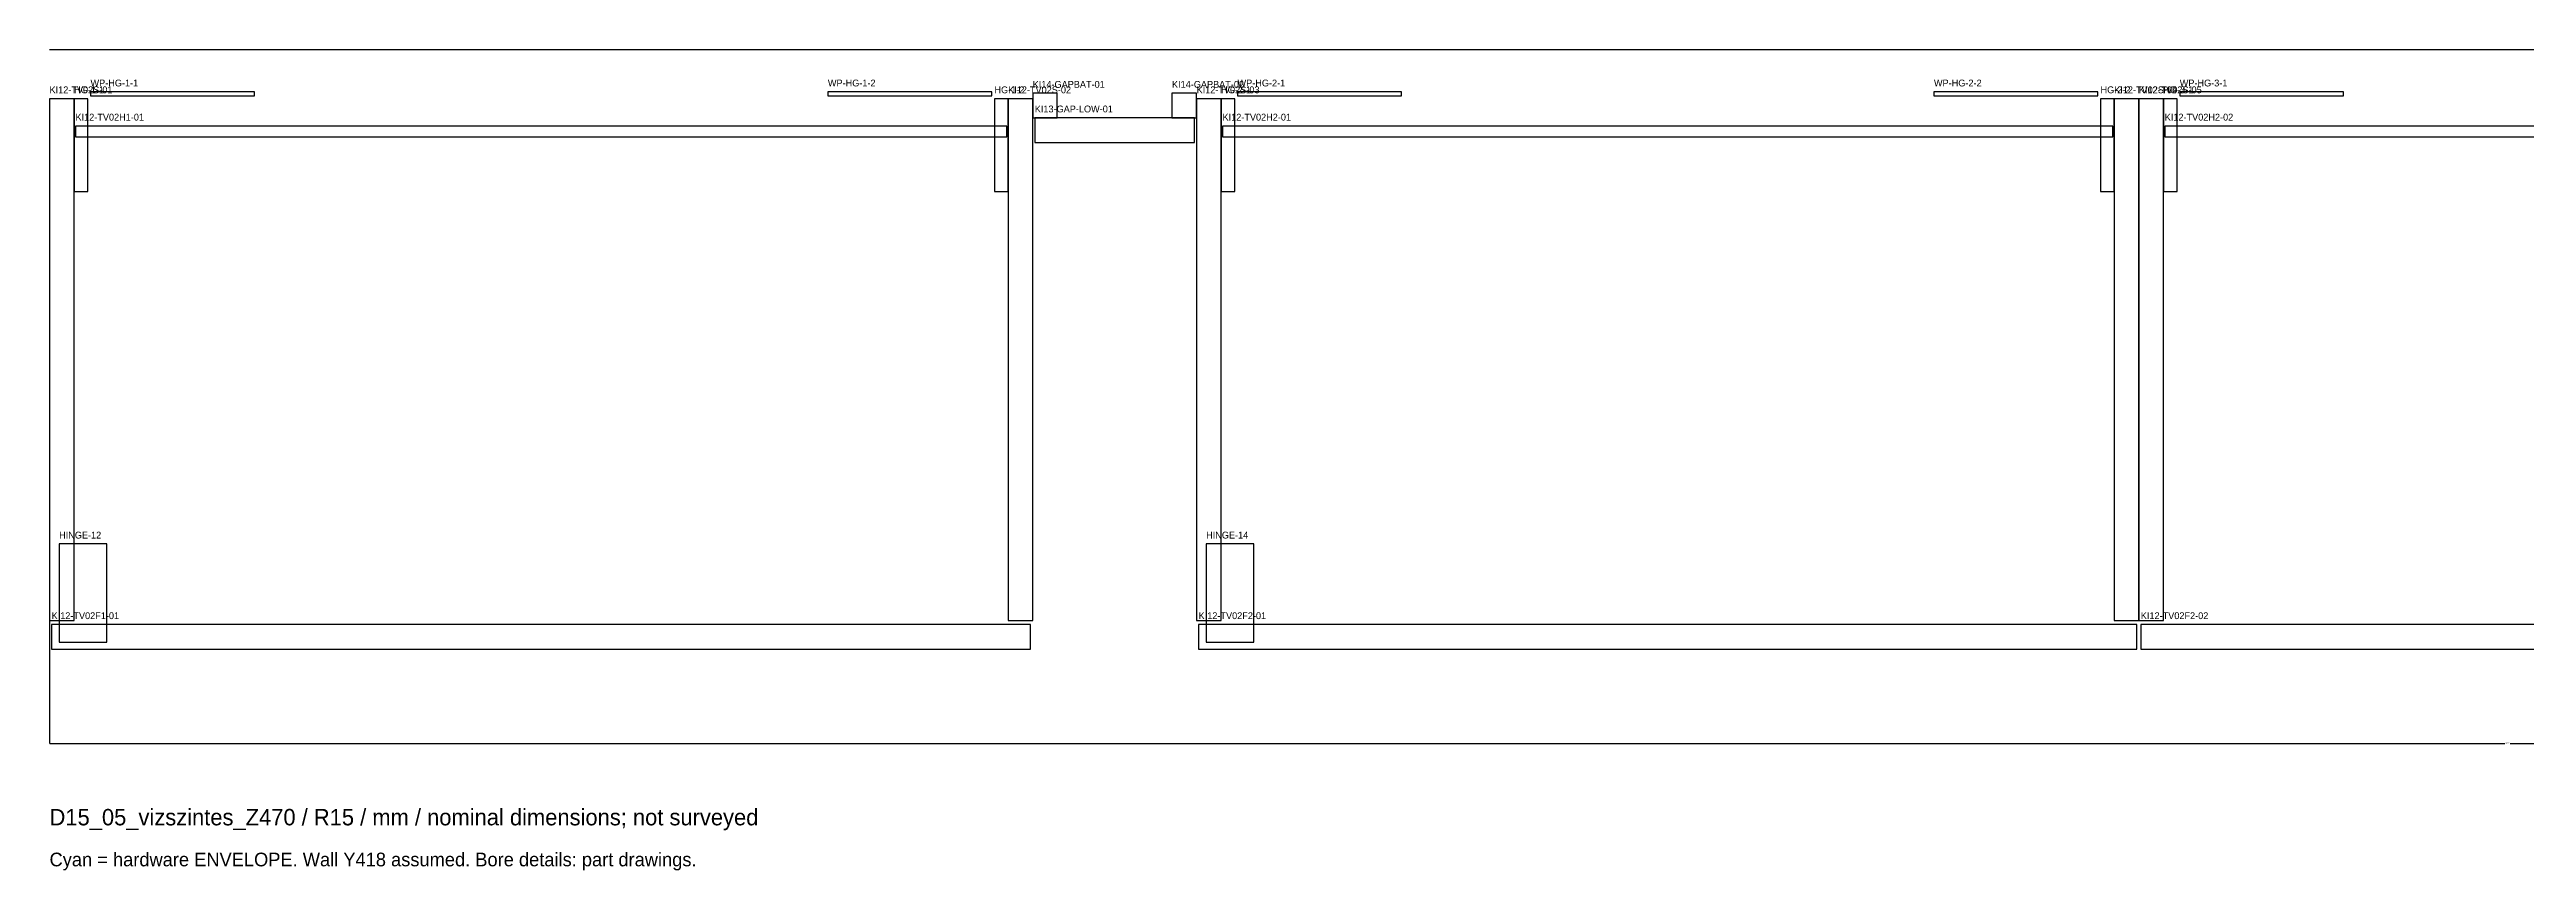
# Model space of a CAD drawing. Header units: millimetres. Extents: x 0 to 3628, y -183 to 418.
# Drawn here: x 0 to 1814, y -183 to 418 of the extents above; entities that cross this region are included whole.
import ezdxf

# ---------------------------------------------------------------- set-up
doc = ezdxf.new("R2010")
doc.units = ezdxf.units.MM
for name, color, linetype in [('HARDWARE_ENVELOPE', 4, 'Continuous'), ('NOTES', 2, 'Continuous'), ('WALL_ASSUMED', 8, 'Continuous'), ('WOOD', 7, 'Continuous')]:
    doc.layers.add(name, color=color, linetype=linetype)
doc.dimstyles.get("Standard").update_dxf_attribs({"dimtxt": 2.5, "dimasz": 2.5, "dimexe": 1.25, "dimexo": 0.625, "dimtad": 1, "dimcen": 2.5, "dimazin": 3, "dimtfac": 1, "dimtmove": 0, "dimatfit": 3})

# ---------------------------------------------------------------- blocks, each defined once
blk = doc.blocks.new('_CLOSEDFILLED')
at = {"color": 0, "linetype": 'BYBLOCK'}
blk.add_solid([(-1, 0.2), (0, 0), (-1, -0.2)], dxfattribs=at)
blk = doc.blocks.new('*D1')
for p, q in [((0, 0), (0, -90)), ((3600, 0), (3600, -90)), ((0.25, -90), (1798, -90)), ((1802, -90), (3599.75, -90))]:
    blk.add_line(p, q)
at = {"layer": 'Defpoints'}
for p in [(0, 0), (3600, 0), (0, -90)]:
    blk.add_point(p, dxfattribs=at)
at = {"xscale": 0.25, "yscale": 0.25, "rotation": 180}
blk.add_blockref('_CLOSEDFILLED', (0, -90), dxfattribs=at)
at = {"xscale": 0.25, "yscale": 0.25}
blk.add_blockref('_CLOSEDFILLED', (3600, -90), dxfattribs=at)
at = {"insert": (1800, -90), "char_height": 1, "attachment_point": 5}
blk.add_mtext('3600', dxfattribs=at)

msp = doc.modelspace()

# ---------------------------------------------------------------- linework, layer by layer
at = {"layer": 'HARDWARE_ENVELOPE'}
for points in [[(18, 314), (28, 314), (28, 382), (18, 382)], [(30, 384), (150, 384), (150, 387), (30, 387)], [(570, 384), (690, 384), (690, 387), (570, 387)], [(692, 314), (702, 314), (702, 382), (692, 382)], [(858, 314), (868, 314), (868, 382), (858, 382)], [(870, 384), (990, 384), (990, 387), (870, 387)], [(1380, 384), (1500, 384), (1500, 387), (1380, 387)], [(1502, 314), (1512, 314), (1512, 382), (1502, 382)], [(1548, 314), (1558, 314), (1558, 382), (1548, 382)], [(1560, 384), (1680, 384), (1680, 387), (1560, 387)], [(7, -16), (42, -16), (42, 56), (7, 56)], [(847, -16), (882, -16), (882, 56), (847, 56)]]:
    msp.add_lwpolyline(points, close=True, dxfattribs=at)
at = {"layer": 'WALL_ASSUMED'}
msp.add_line((0, 418), (3600, 418), dxfattribs=at)
at = {"layer": 'WOOD'}
for points in [[(0, 0), (18, 0), (18, 382), (0, 382)], [(702, 0), (720, 0), (720, 382), (702, 382)], [(720, 368), (738, 368), (738, 386), (720, 386)], [(822, 368), (840, 368), (840, 386), (822, 386)], [(840, 0), (858, 0), (858, 382), (840, 382)], [(1512, 0), (1530, 0), (1530, 382), (1512, 382)], [(1530, 0), (1548, 0), (1548, 382), (1530, 382)], [(721.5, 350), (838.5, 350), (838.5, 368), (721.5, 368)], [(19, 354), (701, 354), (701, 362), (19, 362)], [(859, 354), (1511, 354), (1511, 362), (859, 362)], [(1549, 354), (2201, 354), (2201, 362), (1549, 362)], [(1.5, -21), (718.5, -21), (718.5, -3), (1.5, -3)], [(841.5, -21), (1528.5, -21), (1528.5, -3), (841.5, -3)], [(1531.5, -21), (2218.5, -21), (2218.5, -3), (1531.5, -3)]]:
    msp.add_lwpolyline(points, close=True, dxfattribs=at)

# ---------------------------------------------------------------- texts
for s, height, p in [('D15_05_vizszintes_Z470 / R15 / mm / nominal dimensions; not surveyed', 12, (0, -150)), ('Cyan = hardware ENVELOPE. Wall Y418 assumed. Bore details: part drawings.', 10, (0, -180))]:
    msp.add_text(s, height=height).set_placement(p)
at = {"layer": 'NOTES'}
for s, p in [('KI12-TV02S-01', (0, 386)), ('HG-1-1', (18, 386)), ('WP-HG-1-1', (30, 391)), ('WP-HG-1-2', (570, 391)), ('HG-1-2', (692, 386)), ('KI12-TV02S-02', (702, 386)), ('KI14-GAPBAT-01', (720, 390)), ('KI14-GAPBAT-02', (822, 390)), ('KI12-TV02S-03', (840, 386)), ('HG-2-1', (858, 386)), ('WP-HG-2-1', (870, 391)), ('WP-HG-2-2', (1380, 391)), ('HG-2-2', (1502, 386)), ('KI12-TV02S-04', (1512, 386)), ('KI12-TV02S-05', (1530, 386)), ('HG-3-1', (1548, 386)), ('WP-HG-3-1', (1560, 391)), ('KI12-TV02H1-01', (19, 366)), ('KI13-GAP-LOW-01', (721.5, 372)), ('KI12-TV02H2-01', (859, 366)), ('KI12-TV02H2-02', (1549, 366)), ('HINGE-12', (7, 60)), ('HINGE-14', (847, 60)), ('KI12-TV02F1-01', (1.5, 1)), ('KI12-TV02F2-01', (841.5, 1)), ('KI12-TV02F2-02', (1531.5, 1))]:
    msp.add_text(s, height=5, dxfattribs=at).set_placement(p)

# ---------------------------------------------------------------- dimensions: what is measured, and where the dimension line sits
dim = msp.add_linear_dim(base=(0, -90), p1=(0, 0), p2=(3600, 0), dimstyle='Standard')
dim.commit()
dim.dimension.update_dxf_attribs({"geometry": '*D1', "text_midpoint": (1800, -90)})

doc.saveas('drawing.dxf')
